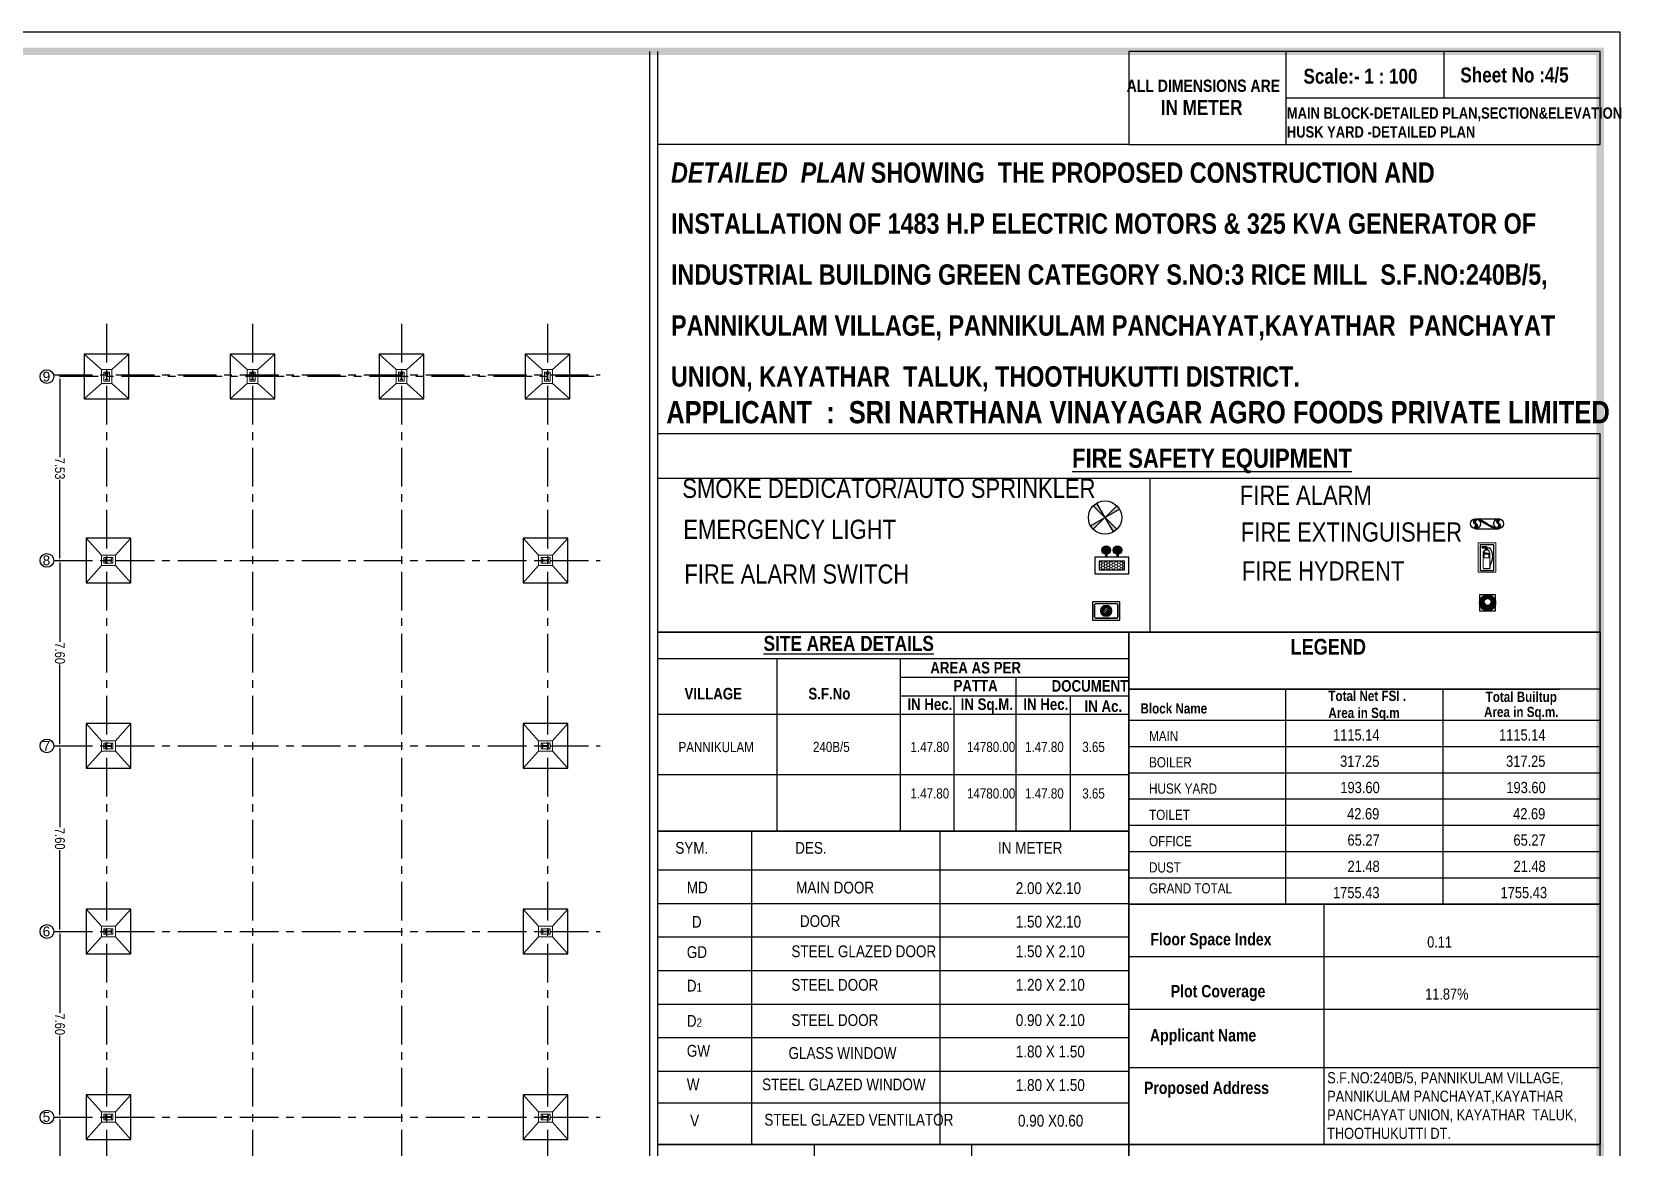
# Model space of a CAD drawing. Header units: metres. Extents: x -941 to 1333, y -28 to 1490.
# Drawn here: x 878.7 to 943.8, y 381.1 to 426.8 of the extents above; entities that cross this region are included whole.
import ezdxf

# ---------------------------------------------------------------- set-up
doc = ezdxf.new("R2010")
doc.units = ezdxf.units.M
doc.linetypes.add('CENTER', pattern=[50.8, 31.75, -6.35, 6.35, -6.35])
for name, color, linetype in [('0 @ 1', 7, 'Continuous'), ('00', 7, 'Continuous'), ('VPORTS', 6, 'Continuous'), ('window', 3, 'Continuous')]:
    doc.layers.add(name, color=color, linetype=linetype)
doc.styles.add('Annotative', font='arial.ttf')
doc.styles.add('DIM', font='swissc.ttf')
doc.styles.add('style1', font='arialbi.ttf')
doc.styles.add('style2', font='swisscb.ttf')
doc.styles.add('style2A', font='swissc.ttf')
doc.dimstyles.new('Din', dxfattribs={"dimscale": 0, "dimtxt": 0.9, "dimasz": 0.1, "dimexe": 0.15, "dimexo": 0.15, "dimgap": 0.03, "dimtad": 0, "dimzin": 0, "dimdsep": 46, "dimtxsty": 'DIM', "dimblk": 'ARCHTICK', "dimcen": 0.09, "dimdle": 0.15, "dimse1": 1, "dimse2": 1, "dimclrd": 256, "dimclre": 256, "dimclrt": 7, "dimadec": 0, "dimazin": 3, "dimtfac": 1, "dimtofl": 0, "dimtmove": 1, "dimatfit": 3, "dimfxl": 0, "dimtolj": 1, "dimtzin": 0, "dimarcsym": 0})

# ---------------------------------------------------------------- blocks, each defined once
blk = doc.blocks.new('auto-sprinkler')
at = {"layer": '00'}
h = blk.add_hatch(color=161, dxfattribs=at)
h.dxf.hatch_style = 1
h.paths.add_polyline_path([(0, 0), (-0.075, 0.13, 0.065543), (-0.106, 0.106)])
h.paths.add_polyline_path([(0, 0), (0.13, 0.075, 0.065543), (0.106, 0.106)])
h.paths.add_polyline_path([(0.075, -0.13, 0.065543), (0.106, -0.106), (0, 0)])
h.paths.add_polyline_path([(-0.13, -0.075, 0.065543), (-0.106, -0.106), (0, 0)])
at = {"layer": '00', "color": 170}
for points in [[(-0.13, -0.075), (0.13, 0.075)], [(-0.106, -0.106), (0.106, 0.106)], [(0.106, -0.106), (-0.106, 0.106)], [(0.075, -0.13), (-0.075, 0.13)]]:
    blk.add_lwpolyline(points, dxfattribs=at)
blk.add_circle((0, 0), 0.15, dxfattribs=at)
blk = doc.blocks.new('EmerLight')
h = blk.add_hatch(color=1)
edge = h.paths.add_edge_path()
edge.add_arc((0, 12.75), 2.25, 0, 360)
for points in [[(-0.38, 9), (0.38, 9), (0.38, 10.53, -0.08392), (-0.38, 10.53)], [(6.38, 10.53, -0.08392), (5.62, 10.53), (5.62, 9), (6.38, 9)]]:
    blk.add_hatch(color=171).paths.add_polyline_path(points)
h = blk.add_hatch(color=1)
edge = h.paths.add_edge_path()
edge.add_arc((6, 12.75), 2.25, 0, 360)
at = {"lineweight": 18}
h = blk.add_hatch(dxfattribs=at)
h.set_pattern_fill('HONEY', color=145, scale=7.5, style=0)
h.set_pattern_definition([(0, (-23575.4171, -1310.2154), (1.40625, 0.811898812), [0.9375, -1.875]), (120, (-23575.4171, -1310.2154), (-1.406249997, 0.811898818), [0.9375, -1.875]), (60, (-23575.4171, -1310.2154), (3e-09, 1.62379763), [-1.875, 0.9375])])
h.paths.add_polyline_path([(-3.75, 2.25), (9.75, 2.25), (9.75, 6.75), (-3.75, 6.75)])
at = {"color": 5}
for points in [[(-6, 0), (12, 0), (12, 9), (-6, 9)], [(-3.75, 2.25), (9.75, 2.25), (9.75, 6.75), (-3.75, 6.75)]]:
    blk.add_lwpolyline(points, close=True, dxfattribs=at)
at = {"color": 171}
for points in [[(-0.38, 10.53), (-0.38, 9)], [(0.38, 10.53), (0.38, 9)], [(5.62, 10.53), (5.62, 9)], [(6.38, 10.53), (6.38, 9)]]:
    blk.add_lwpolyline(points, dxfattribs=at)
at = {"color": 1}
for centre in [(0, 12.75), (6, 12.75)]:
    blk.add_circle(centre, 2.25, dxfattribs=at)
blk = doc.blocks.new('switch1')
for points in [[(7.3, 10.9), (7, 10.5), (-7, 10.5), (-7.3, 10.9)], [(-7.9, 10.3), (-7.5, 10), (-7.5, 2), (-7.9, 1.7)], [(-7.3, 1.1), (-7, 1.5), (7, 1.5), (7.3, 1.1)], [(7.9, 1.7), (7.5, 2), (7.5, 10), (7.9, 10.3)]]:
    blk.add_hatch(color=254).paths.add_polyline_path(points)
h = blk.add_hatch(color=20)
edge = h.paths.add_edge_path()
edge.add_arc((0, 6), 3.75, 0, 360)
edge = h.paths.add_edge_path(flags=17)
edge.add_arc((0, 6), 2.25, 0, 360)
h = blk.add_hatch()
h.set_pattern_fill('ANSI31', color=1, scale=0.3, style=0)
edge = h.paths.add_edge_path()
edge.add_arc((0, 6), 2.25, 0, 360)
at = {"color": 7, "lineweight": 25}
blk.add_lwpolyline([(-9, 0), (9, 0), (9, 12), (-9, 12)], close=True, dxfattribs=at)
at = {"color": 7, "lineweight": 20}
for points in [[(7.3, 10.9), (7, 10.5), (-7, 10.5), (-7.3, 10.9)], [(-7.9, 10.3), (-7.5, 10), (-7.5, 2), (-7.9, 1.7)], [(-7.3, 1.1), (-7, 1.5), (7, 1.5), (7.3, 1.1)], [(7.9, 1.7), (7.5, 2), (7.5, 10), (7.9, 10.3)]]:
    blk.add_lwpolyline(points, close=True, dxfattribs=at)
at = {"color": 20, "lineweight": 5}
for radius in [3.75, 2.25]:
    blk.add_circle((0, 6), radius, dxfattribs=at)
blk = doc.blocks.new('siern')
blk.add_hatch(color=5).paths.add_polyline_path([(-0.16, 4.06, -0.050919), (-2.08, 0.02, 0.092567), (-4.03, -4.07, -0.003207), (-4.03, -4.06, -0.048369), (-3.84, -3.7, -0.017888), (-1.74, -0.11, 0.117562)])
at = {"layer": 'VPORTS', "lineweight": 18}
h = blk.add_hatch(color=20, dxfattribs=at)
edge = h.paths.add_edge_path()
edge.add_arc((-3, 5.13), 1.16, 152.30557, 342.69443)
edge.add_arc((-1.07, 4.32), 0.948, -16.15981, 151.15981, ccw=False)
edge.add_arc((-1.18, 4.6), 1.16, 332.30557, 522.69443)
edge.add_arc((-3.12, 5.4), 0.948, 163.84019, 331.15981, ccw=False)
h = blk.add_hatch(color=20, dxfattribs=at)
edge = h.paths.add_edge_path()
edge.add_arc((-3, -4.6), 1.16, 152.30557, 342.69443)
edge.add_arc((-1.07, -5.4), 0.948, -16.15981, 151.15981, ccw=False)
edge.add_arc((-1.18, -5.13), 1.16, 332.30557, 522.69443)
edge.add_arc((-3.12, -4.32), 0.948, 163.84019, 331.15981, ccw=False)
at = {"color": 1}
for points in [[(-4.19, -4.86), (-4.19, 4.86)], [(0, -4.86), (0, 4.86)]]:
    blk.add_lwpolyline(points, dxfattribs=at)
at = {"color": 5}
blk.add_lwpolyline([(-0.16, 4.06, -0.050919), (-2.08, 0.02, 0.092567), (-4.03, -4.07, -0.019686), (-1.74, -0.11, 0.117562)], format="xyb", close=True, dxfattribs=at)
at = {"layer": 'VPORTS', "color": 251, "lineweight": 18}
for points in [[(-4.03, 5.66, 1.095033), (-1.9, 4.78, -0.895043), (-0.16, 4.06, 1.095033), (-2.29, 4.94, -0.895043)], [(-4.03, -4.06, 1.095033), (-1.9, -4.94, -0.895043), (-0.16, -5.66, 1.095033), (-2.29, -4.78, -0.895043)]]:
    blk.add_lwpolyline(points, format="xyb", close=True, dxfattribs=at)
at = {"layer": 'VPORTS'}
for centre in [(-2.09, 4.86), (-2.09, -4.86)]:
    blk.add_circle(centre, 2.09, dxfattribs=at)
at = {"layer": 'VPORTS', "lineweight": 18}
blk.add_circle((-2.09, -4.86), 2.09, dxfattribs=at)
blk = doc.blocks.new('cylinder1')
for color, points in [(250, [(-7.5, 38.5), (-7.5, 37), (-1.5, 37), (0, 37), (0, 38.5)]), (250, [(-1.5, 36.5), (-1.5, 37), (-7.5, 35.9), (-7.5, 35.6), (-6.2, 35.6)]), (7, [(-3.6, 28.5, 1), (-4.9, 28.5, 1)]), (250, [(-1.5, 37), (-1.5, 33), (0, 33), (0, 34), (-0.2, 34), (-0.2, 36), (0, 36), (0, 37)]), (253, [(0.2, 36), (-0.2, 36), (-0.2, 34), (0.2, 34)]), (250, [(1.5, 37), (0, 37), (0, 36), (0.2, 36), (0.2, 34), (0, 34), (0, 33), (1.5, 33)]), (250, [(1.5, 36), (1.5, 35.5), (6, 35.5, -0.31286), (6, 6.8), (6, 6.2, 0.331662), (6.1, 36)]), (254, [(6, 5.9), (6, 5.7), (6.5, 5.7), (6.5, 7.5), (6, 7.5), (6, 7.2), (6.2, 7.2), (6.2, 5.9)])]:
    blk.add_hatch(color=color).paths.add_polyline_path(points)
at = {"lineweight": 25}
for points in [[(-1.5, 36.5), (-6.2, 35.6), (-7.5, 35.6), (-7.5, 35.9), (-1.5, 37), (-7.5, 37), (-7.5, 38.5), (0, 38.5), (0, 37)], [(-1.5, 37), (1.5, 37), (1.5, 32.8)], [(-1.5, 32.8), (-1.5, 37)], [(-1.5, 33), (1.5, 33)], [(0, 36), (0, 37)], [(0, 33), (0, 34)]]:
    blk.add_lwpolyline(points, dxfattribs=at)
at = {"lineweight": 15}
blk.add_lwpolyline([(-6, 27), (6, 27, 1)], format="xyb", close=True, dxfattribs=at)
at = {"lineweight": 25}
blk.add_lwpolyline([(0.2, 34), (0.2, 36), (-0.2, 36), (-0.2, 34)], close=True, dxfattribs=at)
at = {"lineweight": 20}
blk.add_lwpolyline([(6, 6.8), (6, 6.2, 0.331662), (6.1, 36), (1.5, 36), (1.5, 35.5), (6, 35.5, -0.31286)], format="xyb", close=True, dxfattribs=at)
for points in [[(-6, 27), (6, 27)], [(-6, 0), (6, 0)], [(6, 13.5), (6, 0)], [(6, 6.8), (6, 0)]]:
    blk.add_lwpolyline(points)
at = {"lineweight": 15}
for points in [[(-6, 27), (6, 27), (6, 0), (-6, 0)], [(-4, 19), (-4, 25), (4, 25), (4, 19)]]:
    blk.add_lwpolyline(points, close=True, dxfattribs=at)
blk.add_lwpolyline([(6, 5.9), (6, 5.7), (6.5, 5.7), (6.5, 7.5), (6, 7.5), (6, 7.2), (6.2, 7.2), (6.2, 5.9)], close=True)
at = {"lineweight": 25}
blk.add_circle((-4.2, 28.5), 0.75, dxfattribs=at)
blk.add_circle((-4.2, 28.5), 0.65)
blk = doc.blocks.new('cylinderfinal')
at = {"lineweight": 20}
for points in [[(-13.5, -45), (13.5, -45), (13.5, 0), (-13.5, 0)], [(-10.5, -42), (10.5, -42), (10.5, -3), (-10.5, -3)]]:
    blk.add_lwpolyline(points, close=True, dxfattribs=at)
blk.add_lwpolyline([(-10.5, -42), (10.5, -42), (10.5, -3), (-10.5, -3)], close=True)
at = {"lineweight": 15, "xscale": 0.8699999999998906, "yscale": 0.8699999999998906, "zscale": 1.5}
blk.add_blockref('cylinder1', (-0.9, -39.3), dxfattribs=at)
blk = doc.blocks.new('firehose')
for color, points in [(1, [(17.9, -33.8, -0.116019), (19.9, -42.8, 8.409187), (14.6, -51.1), (14.8, -50.8, 0.130477), (16.9, -42.3, -8.334124)]), (1, [(14.8, -50.8), (17, -53, 1.016121), (-17.7, -32.7, 0.119989), (-17.2, -41.2, -1.237161)]), (46, [(11.7, -56.2), (11.2, -55.4), (13.3, -53.5), (14.8, -50.8), (17, -53), (14.6, -54)])]:
    blk.add_hatch(color=color).paths.add_polyline_path(points)
at = {"color": 240}
blk.add_lwpolyline([(-36, -72), (36, -72), (36, 0), (-36, 0)], close=True, dxfattribs=at)
at = {"color": 46}
blk.add_lwpolyline([(11.7, -56.2), (11.2, -55.4), (13.3, -53.5), (14.8, -50.8), (17, -53), (14.6, -54)], close=True, dxfattribs=at)
at = {"color": 240}
for radius in [36, 33, 30, 27, 24]:
    blk.add_circle((0, -36), radius, dxfattribs=at)
for centre, radius, start, end in [((0, -36), 21, 341.16754, 315), ((0, -36), 18, 6.99795, 339.62943), ((-0.2, -42.6), 20.1, 328.78736, 150.61991), ((-0.2, -42.6), 17.1, 331.27108, 175.47632)]:
    blk.add_arc(centre, radius, start, end, dxfattribs=at)
blk = doc.blocks.new('*D717')
at = {"lineweight": -2, "ltscale": 0.05}
for p, q in [((879.879, 382.202), (879.879, 378.971)), ((879.879, 374.8), (879.879, 378.032))]:
    blk.add_line(p, q, dxfattribs=at)
at = {"ltscale": 0.05}
for points in [[(879.862, 382.202), (879.896, 382.202), (879.879, 382.302)], [(879.862, 374.8), (879.896, 374.8), (879.879, 374.7)]]:
    blk.add_solid(points, dxfattribs=at)
at = {"layer": 'Defpoints', "color": 0, "ltscale": 0.05}
for p in [(879.879, 382.302), (880.879, 382.302), (880.879, 374.7)]:
    blk.add_point(p, dxfattribs=at)
at = {"color": 7, "ltscale": 0.05, "insert": (879.879, 378.501), "char_height": 0.4, "attachment_point": 5, "rotation": 270, "style": 'DIM'}
blk.add_mtext('\\A1;7.60', dxfattribs=at)
blk = doc.blocks.new('*D718')
at = {"lineweight": -2, "ltscale": 0.05}
for p, q in [((879.879, 389.805), (879.879, 386.573)), ((879.879, 382.402), (879.879, 385.634))]:
    blk.add_line(p, q, dxfattribs=at)
at = {"ltscale": 0.05}
for points in [[(879.862, 389.805), (879.896, 389.805), (879.879, 389.905)], [(879.862, 382.402), (879.896, 382.402), (879.879, 382.302)]]:
    blk.add_solid(points, dxfattribs=at)
at = {"layer": 'Defpoints', "color": 0, "ltscale": 0.05}
for p in [(879.879, 389.905), (880.879, 389.905), (880.879, 382.302)]:
    blk.add_point(p, dxfattribs=at)
at = {"color": 7, "ltscale": 0.05, "insert": (879.879, 386.104), "char_height": 0.4, "attachment_point": 5, "rotation": 270, "style": 'DIM'}
blk.add_mtext('\\A1;7.60', dxfattribs=at)
blk = doc.blocks.new('*D719')
at = {"lineweight": -2, "ltscale": 0.05}
for p, q in [((879.879, 397.407), (879.879, 394.176)), ((879.879, 390.005), (879.879, 393.236))]:
    blk.add_line(p, q, dxfattribs=at)
at = {"ltscale": 0.05}
for points in [[(879.862, 397.407), (879.896, 397.407), (879.879, 397.507)], [(879.862, 390.005), (879.896, 390.005), (879.879, 389.905)]]:
    blk.add_solid(points, dxfattribs=at)
at = {"layer": 'Defpoints', "color": 0, "ltscale": 0.05}
for p in [(879.879, 397.507), (880.879, 397.507), (880.879, 389.905)]:
    blk.add_point(p, dxfattribs=at)
at = {"color": 7, "ltscale": 0.05, "insert": (879.879, 393.706), "char_height": 0.4, "attachment_point": 5, "rotation": 270, "style": 'DIM'}
blk.add_mtext('\\A1;7.60', dxfattribs=at)
blk = doc.blocks.new('*D720')
at = {"lineweight": -2, "ltscale": 0.05}
for p, q in [((879.879, 405.008), (879.879, 401.777)), ((879.879, 397.607), (879.879, 400.838))]:
    blk.add_line(p, q, dxfattribs=at)
at = {"ltscale": 0.05}
for points in [[(879.862, 405.008), (879.896, 405.008), (879.879, 405.108)], [(879.862, 397.607), (879.896, 397.607), (879.879, 397.507)]]:
    blk.add_solid(points, dxfattribs=at)
at = {"layer": 'Defpoints', "color": 0, "ltscale": 0.05}
for p in [(879.879, 405.108), (880.879, 405.108), (880.879, 397.507)]:
    blk.add_point(p, dxfattribs=at)
at = {"color": 7, "ltscale": 0.05, "insert": (879.879, 401.308), "char_height": 0.4, "attachment_point": 5, "rotation": 270, "style": 'DIM'}
blk.add_mtext('\\A1;7.60', dxfattribs=at)
blk = doc.blocks.new('*D721')
at = {"lineweight": -2, "ltscale": 0.05}
for p, q in [((879.879, 412.54), (879.879, 409.343)), ((879.879, 405.208), (879.879, 408.405))]:
    blk.add_line(p, q, dxfattribs=at)
at = {"ltscale": 0.05}
for points in [[(879.862, 412.54), (879.896, 412.54), (879.879, 412.64)], [(879.862, 405.208), (879.896, 405.208), (879.879, 405.108)]]:
    blk.add_solid(points, dxfattribs=at)
at = {"layer": 'Defpoints', "color": 0, "ltscale": 0.05}
for p in [(879.879, 412.64), (880.879, 412.64), (880.879, 405.108)]:
    blk.add_point(p, dxfattribs=at)
at = {"color": 7, "ltscale": 0.05, "insert": (879.879, 408.874), "char_height": 0.4, "attachment_point": 5, "rotation": 270, "style": 'DIM'}
blk.add_mtext('\\A1;7.53', dxfattribs=at)

msp = doc.modelspace()

# ---------------------------------------------------------------- linework, layer by layer
at = {"linetype": 'Continuous', "ltscale": 0.01}
for p, q in [((881.5793, 412.9273), (880.87886, 413.55484)), ((882.00842, 412.9273), (882.70886, 413.55484)), ((887.55705, 412.9273), (886.85661, 413.55484)), ((887.98617, 412.9273), (888.68661, 413.55484)), ((893.65978, 412.9273), (892.95933, 413.55484)), ((894.08889, 412.9273), (894.78933, 413.55484)), ((899.63753, 412.9273), (898.93708, 413.55484)), ((900.06664, 412.9273), (900.76708, 413.55484)), ((881.5793, 412.35239), (880.87886, 411.72484)), ((882.00842, 412.35239), (882.70886, 411.72484)), ((887.55705, 412.35239), (886.85661, 411.72484)), ((887.98617, 412.35239), (888.68661, 411.72484)), ((893.65978, 412.35239), (892.95933, 411.72484)), ((894.08889, 412.35239), (894.78933, 411.72484)), ((899.63753, 412.35239), (898.93708, 411.72484)), ((900.06664, 412.35239), (900.76708, 411.72484)), ((881.5793, 405.32286), (880.95176, 406.02331)), ((882.15422, 405.32286), (882.78176, 406.02331)), ((899.49173, 405.32286), (898.86418, 406.02331)), ((900.06664, 405.32286), (900.69418, 406.02331)), ((881.5793, 404.89375), (880.95176, 404.19331)), ((882.15422, 404.89375), (882.78176, 404.19331)), ((899.49173, 404.89375), (898.86418, 404.19331)), ((900.06664, 404.89375), (900.69418, 404.19331)), ((881.5793, 397.72174), (880.95176, 398.42218)), ((882.15422, 397.72174), (882.78176, 398.42218)), ((899.49173, 397.72174), (898.86418, 398.42218)), ((900.06664, 397.72174), (900.69418, 398.42218)), ((881.5793, 397.29263), (880.95176, 396.59218)), ((882.15422, 397.29263), (882.78176, 396.59218)), ((899.49173, 397.29263), (898.86418, 396.59218)), ((900.06664, 397.29263), (900.69418, 396.59218)), ((881.5793, 390.11937), (880.95176, 390.81982)), ((882.15422, 390.11937), (882.78176, 390.81982)), ((899.49173, 390.11937), (898.86418, 390.81982)), ((900.06664, 390.11937), (900.69418, 390.81982)), ((881.5793, 389.69026), (880.95176, 388.98982)), ((882.15422, 389.69026), (882.78176, 388.98982)), ((899.49173, 389.69026), (898.86418, 388.98982)), ((900.06664, 389.69026), (900.69418, 388.98982)), ((881.5793, 382.51701), (880.95176, 383.21745)), ((882.15422, 382.51701), (882.78176, 383.21745)), ((899.49173, 382.51701), (898.86418, 383.21745)), ((900.06664, 382.51701), (900.69418, 383.21745)), ((881.5793, 382.08789), (880.95176, 381.38745)), ((882.15422, 382.08789), (882.78176, 381.38745)), ((899.49173, 382.08789), (898.86418, 381.38745)), ((900.06664, 382.08789), (900.69418, 381.38745))]:
    msp.add_line(p, q, dxfattribs=at)
for p, q in [((924.54152, 402.17538), (924.54152, 408.46503)), ((908.22613, 381.17808), (908.22613, 394.00995)), ((915.95011, 381.17808), (915.95011, 394.00995)), ((910.80107, 371.51927), (910.80107, 381.17808)), ((917.23772, 371.51927), (917.23772, 381.17808)), ((930.28041, 381.17808), (942.98433, 381.17808))]:
    msp.add_line(p, q)
at = {"ltscale": 0.05}
for p, q in [((923.67437, 392.10406), (923.67437, 399.83177)), ((930.11188, 391.02831), (930.11188, 399.83175)), ((936.54811, 391.02831), (936.54811, 399.83175)), ((942.98433, 392.10404), (942.98433, 399.83175)), ((923.67437, 391.02831), (923.67437, 399.45065)), ((932.56277, 399.45065), (932.56277, 399.48179)), ((942.98405, 399.45065), (942.98405, 391.02831)), ((942.98405, 391.02831), (923.67437, 391.02831)), ((931.67829, 381.17808), (931.67829, 391.02831))]:
    msp.add_line(p, q, dxfattribs=at)
for points in [[(825.18616, 426.76802), (943.78891, 426.76789), (943.78891, 342.87839), (825.18616, 342.87851)], [(923.67547, 422.15489), (942.98433, 422.15489), (942.98433, 425.96331), (923.67547, 425.96331)], [(904.36442, 402.17538), (942.98433, 402.17538), (942.98433, 410.29043), (904.36442, 410.29043)], [(923.67409, 402.17538), (904.36413, 402.17538), (904.36413, 394.00995), (923.67409, 394.00995)], [(942.98433, 402.17538), (923.67437, 402.17538), (923.67437, 381.17808), (942.98433, 381.17808)], [(942.98433, 402.17538), (923.67437, 402.17538), (923.67437, 381.17808), (942.98433, 381.17808)], [(923.67437, 391.02831), (942.98433, 391.02831), (942.98433, 399.83245), (923.67437, 399.83245)], [(923.67437, 394.00995), (904.36442, 394.00995), (904.36442, 381.17808), (923.67437, 381.17808)], [(923.67437, 381.17808), (904.36442, 381.17808), (904.36442, 371.51927), (923.67437, 371.51927)], [(923.67437, 381.17808), (904.36442, 381.17808), (904.36442, 361.86045), (923.67437, 361.86045)], [(942.98433, 381.17808), (923.67437, 381.17808), (923.67437, 361.86045), (942.98433, 361.86045)]]:
    msp.add_lwpolyline(points, close=True)
at = {"const_width": 0.3036}
msp.add_lwpolyline([(825.99074, 343.6831), (942.98433, 343.68297), (942.98433, 425.96331), (825.99074, 425.96343)], close=True, dxfattribs=at)
for points in [[(904.04258, 425.96331), (904.04258, 343.68297)], [(904.36442, 425.96331), (904.36442, 343.68297)], [(923.67547, 425.96331), (923.67547, 422.15489)], [(930.11213, 425.96331), (930.11213, 422.15489)], [(936.58418, 425.96331), (936.58418, 424.0591)], [(930.11213, 424.0591), (942.98433, 424.0591)], [(923.67547, 422.15489), (904.36442, 422.15489)], [(942.98433, 408.46503), (904.36442, 408.46503)], [(904.36442, 402.17538), (942.98433, 402.17538)], [(904.36442, 402.17538), (942.98433, 402.17538)], [(923.67437, 402.17538), (942.98433, 402.17538), (942.98433, 381.17808), (923.67437, 381.17808)], [(930.39644, 402.17538), (942.98433, 402.17538)], [(904.36413, 401.08411), (923.67383, 401.08411)], [(909.24744, 401.08411), (909.24744, 394.00995)], [(914.30294, 401.08411), (914.30294, 394.00995)], [(914.30294, 400.32499), (923.67381, 400.32499)], [(919.04041, 400.32499), (919.04041, 394.00995)], [(923.67491, 399.83245), (941.33731, 399.83245)], [(923.67491, 399.83245), (941.33731, 399.83245)], [(914.30294, 399.5662), (923.67381, 399.5662)], [(916.5089, 399.5662), (916.5089, 394.00995)], [(921.26711, 399.5662), (921.26711, 394.00995)], [(923.67437, 399.45065), (923.67437, 381.17808)], [(904.36413, 398.80741), (923.67381, 398.80741)], [(923.67491, 398.56349), (942.98405, 398.56349)], [(923.67491, 397.48704), (942.98405, 397.48704)], [(904.36413, 396.34362), (923.67381, 396.34362)], [(923.67491, 396.41058), (942.98405, 396.41058)], [(923.67491, 395.33412), (942.98405, 395.33412)], [(904.36413, 394.00995), (923.67381, 394.00995)], [(904.36442, 394.00995), (923.67437, 394.00995)], [(923.67491, 394.25766), (942.98405, 394.25766)], [(923.67491, 393.18121), (942.98405, 393.18121)], [(904.36442, 392.42897), (923.67437, 392.42897)], [(923.67491, 392.10475), (942.98405, 392.10475)], [(904.36442, 391.05462), (923.67437, 391.05462)], [(923.67437, 391.02831), (942.98405, 391.02831)], [(923.67437, 391.02831), (942.98405, 391.02831)], [(904.36442, 389.68027), (923.67437, 389.68027)], [(923.67437, 388.88505), (942.98433, 388.88505)], [(904.36442, 388.30592), (923.67437, 388.30592)], [(904.36442, 386.93157), (923.67437, 386.93157)], [(923.67437, 386.72161), (942.98433, 386.72161)], [(904.36442, 385.55722), (923.67437, 385.55722)], [(923.67437, 384.33113), (942.98433, 384.33113)], [(904.36442, 384.18287), (923.67437, 384.18287)], [(904.36442, 382.87948), (923.67437, 382.87948)], [(904.36442, 381.17808), (923.67437, 381.17808)], [(923.67437, 381.17808), (923.67437, 361.86045)]]:
    msp.add_lwpolyline(points)
at = {"linetype": 'CENTER', "ltscale": 0.05}
for points in [[(881.79386, 414.80484), (881.79386, 349.89544)], [(887.77161, 414.80484), (887.77161, 349.89544)], [(893.87433, 414.80484), (893.87433, 349.89544)], [(899.85208, 414.80484), (899.85208, 349.89544)], [(879.62886, 412.7123), (902.01708, 412.7123)], [(901.76708, 412.63984), (879.62886, 412.63984)], [(879.62886, 405.10831), (902.01208, 405.10831)], [(879.62886, 397.50718), (902.01208, 397.50718)], [(879.62886, 389.90482), (902.01208, 389.90482)], [(879.62886, 382.30245), (902.01208, 382.30245)]]:
    msp.add_lwpolyline(points, dxfattribs=at)
at = {"ltscale": 0.05}
for points in [[(882.70886, 413.55484), (880.87886, 413.55484), (880.87886, 411.72484), (882.70886, 411.72484)], [(888.68661, 413.55484), (886.85661, 413.55484), (886.85661, 411.72484), (888.68661, 411.72484)], [(894.78933, 413.55484), (892.95933, 413.55484), (892.95933, 411.72484), (894.78933, 411.72484)], [(900.76708, 413.55484), (898.93708, 413.55484), (898.93708, 411.72484), (900.76708, 411.72484)], [(880.95176, 406.02331), (880.95176, 404.19331), (882.78176, 404.19331), (882.78176, 406.02331)], [(898.86418, 406.02331), (898.86418, 404.19331), (900.69418, 404.19331), (900.69418, 406.02331)], [(923.67437, 391.02831), (942.98433, 391.02831), (942.98433, 399.83244), (923.67437, 399.83244)], [(880.95176, 398.42218), (880.95176, 396.59218), (882.78176, 396.59218), (882.78176, 398.42218)], [(898.86418, 398.42218), (898.86418, 396.59218), (900.69418, 396.59218), (900.69418, 398.42218)], [(880.95176, 390.81982), (880.95176, 388.98982), (882.78176, 388.98982), (882.78176, 390.81982)], [(898.86418, 390.81982), (898.86418, 388.98982), (900.69418, 388.98982), (900.69418, 390.81982)], [(880.95176, 383.21745), (880.95176, 381.38745), (882.78176, 381.38745), (882.78176, 383.21745)], [(898.86418, 383.21745), (898.86418, 381.38745), (900.69418, 381.38745), (900.69418, 383.21745)]]:
    msp.add_lwpolyline(points, close=True, dxfattribs=at)
at = {"lineweight": 18}
for points in [[(881.5793, 412.9273), (881.5793, 412.35239), (882.00842, 412.35239), (882.00842, 412.9273)], [(887.55705, 412.9273), (887.55705, 412.35239), (887.98617, 412.35239), (887.98617, 412.9273)], [(893.65978, 412.9273), (893.65978, 412.35239), (894.08889, 412.35239), (894.08889, 412.9273)], [(899.63753, 412.9273), (899.63753, 412.35239), (900.06664, 412.35239), (900.06664, 412.9273)], [(881.90842, 412.45239), (881.90842, 412.8273), (881.6793, 412.8273), (881.6793, 412.45239)], [(887.88617, 412.45239), (887.88617, 412.8273), (887.65705, 412.8273), (887.65705, 412.45239)], [(893.98889, 412.45239), (893.98889, 412.8273), (893.75978, 412.8273), (893.75978, 412.45239)], [(899.96664, 412.45239), (899.96664, 412.8273), (899.73753, 412.8273), (899.73753, 412.45239)], [(881.5793, 404.89375), (882.15422, 404.89375), (882.15422, 405.32286), (881.5793, 405.32286)], [(881.6793, 404.99375), (882.05422, 404.99375), (882.05422, 405.22286), (881.6793, 405.22286)], [(899.49173, 404.89375), (900.06664, 404.89375), (900.06664, 405.32286), (899.49173, 405.32286)], [(899.59173, 404.99375), (899.96664, 404.99375), (899.96664, 405.22286), (899.59173, 405.22286)], [(881.5793, 397.29263), (882.15422, 397.29263), (882.15422, 397.72174), (881.5793, 397.72174)], [(881.6793, 397.39263), (882.05422, 397.39263), (882.05422, 397.62174), (881.6793, 397.62174)], [(899.49173, 397.29263), (900.06664, 397.29263), (900.06664, 397.72174), (899.49173, 397.72174)], [(899.59173, 397.39263), (899.96664, 397.39263), (899.96664, 397.62174), (899.59173, 397.62174)], [(881.5793, 389.69026), (882.15422, 389.69026), (882.15422, 390.11937), (881.5793, 390.11937)], [(899.49173, 389.69026), (900.06664, 389.69026), (900.06664, 390.11937), (899.49173, 390.11937)], [(881.6793, 389.79026), (882.05422, 389.79026), (882.05422, 390.01937), (881.6793, 390.01937)], [(899.59173, 389.79026), (899.96664, 389.79026), (899.96664, 390.01937), (899.59173, 390.01937)], [(881.5793, 382.08789), (882.15422, 382.08789), (882.15422, 382.51701), (881.5793, 382.51701)], [(881.6793, 382.18789), (882.05422, 382.18789), (882.05422, 382.41701), (881.6793, 382.41701)], [(899.49173, 382.08789), (900.06664, 382.08789), (900.06664, 382.51701), (899.49173, 382.51701)], [(899.59173, 382.18789), (899.96664, 382.18789), (899.96664, 382.41701), (899.59173, 382.41701)]]:
    msp.add_lwpolyline(points, close=True, dxfattribs=at)
for points in [[(881.73136, 412.51484), (881.85636, 412.51484), (881.85636, 412.51761, 0.41421356), (881.84986, 412.52411), (881.81031, 412.52967, -0.41421356), (881.79731, 412.54267), (881.79731, 412.73702, -0.41421356), (881.81031, 412.75002), (881.84986, 412.75558, 0.41421356), (881.85636, 412.76208), (881.85636, 412.76484), (881.73136, 412.76484), (881.73136, 412.76208, 0.41421356), (881.73786, 412.75558), (881.77741, 412.75002, -0.41421356), (881.79041, 412.73702), (881.79041, 412.54267, -0.41421356), (881.77741, 412.52967), (881.73786, 412.52411, 0.41421356), (881.73136, 412.51761)], [(887.70911, 412.51484), (887.83411, 412.51484), (887.83411, 412.51761, 0.41421356), (887.82761, 412.52411), (887.78806, 412.52967, -0.41421356), (887.77506, 412.54267), (887.77506, 412.73702, -0.41421356), (887.78806, 412.75002), (887.82761, 412.75558, 0.41421356), (887.83411, 412.76208), (887.83411, 412.76484), (887.70911, 412.76484), (887.70911, 412.76208, 0.41421356), (887.71561, 412.75558), (887.75516, 412.75002, -0.41421356), (887.76816, 412.73702), (887.76816, 412.54267, -0.41421356), (887.75516, 412.52967), (887.71561, 412.52411, 0.41421356), (887.70911, 412.51761)], [(893.81183, 412.51484), (893.93683, 412.51484), (893.93683, 412.51761, 0.41421356), (893.93033, 412.52411), (893.89078, 412.52967, -0.41421356), (893.87778, 412.54267), (893.87778, 412.73702, -0.41421356), (893.89078, 412.75002), (893.93033, 412.75558, 0.41421356), (893.93683, 412.76208), (893.93683, 412.76484), (893.81183, 412.76484), (893.81183, 412.76208, 0.41421356), (893.81833, 412.75558), (893.85788, 412.75002, -0.41421356), (893.87088, 412.73702), (893.87088, 412.54267, -0.41421356), (893.85788, 412.52967), (893.81833, 412.52411, 0.41421356), (893.81183, 412.51761)], [(899.78958, 412.51484), (899.91458, 412.51484), (899.91458, 412.51761, 0.41421356), (899.90808, 412.52411), (899.86853, 412.52967, -0.41421356), (899.85553, 412.54267), (899.85553, 412.73702, -0.41421356), (899.86853, 412.75002), (899.90808, 412.75558, 0.41421356), (899.91458, 412.76208), (899.91458, 412.76484), (899.78958, 412.76484), (899.78958, 412.76208, 0.41421356), (899.79608, 412.75558), (899.83563, 412.75002, -0.41421356), (899.84863, 412.73702), (899.84863, 412.54267, -0.41421356), (899.83563, 412.52967), (899.79608, 412.52411, 0.41421356), (899.78958, 412.51761)], [(881.74176, 405.17081), (881.74176, 405.04581), (881.74452, 405.04581, 0.41421356), (881.75102, 405.05231), (881.75658, 405.09186, -0.41421356), (881.76958, 405.10486), (881.96394, 405.10486, -0.41421356), (881.97694, 405.09186), (881.9825, 405.05231, 0.41421356), (881.989, 405.04581), (881.99176, 405.04581), (881.99176, 405.17081), (881.989, 405.17081, 0.41421356), (881.9825, 405.16431), (881.97694, 405.12476, -0.41421356), (881.96394, 405.11176), (881.76958, 405.11176, -0.41421356), (881.75658, 405.12476), (881.75102, 405.16431, 0.41421356), (881.74452, 405.17081)], [(899.65418, 405.17081), (899.65418, 405.04581), (899.65695, 405.04581, 0.41421356), (899.66345, 405.05231), (899.66901, 405.09186, -0.41421356), (899.68201, 405.10486), (899.87636, 405.10486, -0.41421356), (899.88936, 405.09186), (899.89492, 405.05231, 0.41421356), (899.90142, 405.04581), (899.90418, 405.04581), (899.90418, 405.17081), (899.90142, 405.17081, 0.41421356), (899.89492, 405.16431), (899.88936, 405.12476, -0.41421356), (899.87636, 405.11176), (899.68201, 405.11176, -0.41421356), (899.66901, 405.12476), (899.66345, 405.16431, 0.41421356), (899.65695, 405.17081)], [(881.74176, 397.56968), (881.74176, 397.44468), (881.74452, 397.44468, 0.41421356), (881.75102, 397.45118), (881.75658, 397.49073, -0.41421356), (881.76958, 397.50373), (881.96394, 397.50373, -0.41421356), (881.97694, 397.49073), (881.9825, 397.45118, 0.41421356), (881.989, 397.44468), (881.99176, 397.44468), (881.99176, 397.56968), (881.989, 397.56968, 0.41421356), (881.9825, 397.56318), (881.97694, 397.52363, -0.41421356), (881.96394, 397.51063), (881.76958, 397.51063, -0.41421356), (881.75658, 397.52363), (881.75102, 397.56318, 0.41421356), (881.74452, 397.56968)], [(899.65418, 397.56968), (899.65418, 397.44468), (899.65695, 397.44468, 0.41421356), (899.66345, 397.45118), (899.66901, 397.49073, -0.41421356), (899.68201, 397.50373), (899.87636, 397.50373, -0.41421356), (899.88936, 397.49073), (899.89492, 397.45118, 0.41421356), (899.90142, 397.44468), (899.90418, 397.44468), (899.90418, 397.56968), (899.90142, 397.56968, 0.41421356), (899.89492, 397.56318), (899.88936, 397.52363, -0.41421356), (899.87636, 397.51063), (899.68201, 397.51063, -0.41421356), (899.66901, 397.52363), (899.66345, 397.56318, 0.41421356), (899.65695, 397.56968)], [(881.74176, 389.96732), (881.74176, 389.84232), (881.74452, 389.84232, 0.41421356), (881.75102, 389.84882), (881.75658, 389.88837, -0.41421356), (881.76958, 389.90137), (881.96394, 389.90137, -0.41421356), (881.97694, 389.88837), (881.9825, 389.84882, 0.41421356), (881.989, 389.84232), (881.99176, 389.84232), (881.99176, 389.96732), (881.989, 389.96732, 0.41421356), (881.9825, 389.96082), (881.97694, 389.92127, -0.41421356), (881.96394, 389.90827), (881.76958, 389.90827, -0.41421356), (881.75658, 389.92127), (881.75102, 389.96082, 0.41421356), (881.74452, 389.96732)], [(899.65418, 389.96732), (899.65418, 389.84232), (899.65695, 389.84232, 0.41421356), (899.66345, 389.84882), (899.66901, 389.88837, -0.41421356), (899.68201, 389.90137), (899.87636, 389.90137, -0.41421356), (899.88936, 389.88837), (899.89492, 389.84882, 0.41421356), (899.90142, 389.84232), (899.90418, 389.84232), (899.90418, 389.96732), (899.90142, 389.96732, 0.41421356), (899.89492, 389.96082), (899.88936, 389.92127, -0.41421356), (899.87636, 389.90827), (899.68201, 389.90827, -0.41421356), (899.66901, 389.92127), (899.66345, 389.96082, 0.41421356), (899.65695, 389.96732)], [(881.74176, 382.36495), (881.74176, 382.23995), (881.74452, 382.23995, 0.41421356), (881.75102, 382.24645), (881.75658, 382.286, -0.41421356), (881.76958, 382.299), (881.96394, 382.299, -0.41421356), (881.97694, 382.286), (881.9825, 382.24645, 0.41421356), (881.989, 382.23995), (881.99176, 382.23995), (881.99176, 382.36495), (881.989, 382.36495, 0.41421356), (881.9825, 382.35845), (881.97694, 382.3189, -0.41421356), (881.96394, 382.3059), (881.76958, 382.3059, -0.41421356), (881.75658, 382.3189), (881.75102, 382.35845, 0.41421356), (881.74452, 382.36495)], [(899.65418, 382.36495), (899.65418, 382.23995), (899.65695, 382.23995, 0.41421356), (899.66345, 382.24645), (899.66901, 382.286, -0.41421356), (899.68201, 382.299), (899.87636, 382.299, -0.41421356), (899.88936, 382.286), (899.89492, 382.24645, 0.41421356), (899.90142, 382.23995), (899.90418, 382.23995), (899.90418, 382.36495), (899.90142, 382.36495, 0.41421356), (899.89492, 382.35845), (899.88936, 382.3189, -0.41421356), (899.87636, 382.3059), (899.68201, 382.3059, -0.41421356), (899.66901, 382.3189), (899.66345, 382.35845, 0.41421356), (899.65695, 382.36495)]]:
    msp.add_lwpolyline(points, format="xyb", close=True)
at = {"ltscale": 0.05}
for centre in [(879.34775, 412.63984), (879.34775, 405.10831), (879.34775, 397.50718), (879.34775, 389.90482), (879.34775, 382.30245)]:
    msp.add_circle(centre, 0.28111, dxfattribs=at)
at = {"layer": 'window'}
msp.add_lwpolyline([(825.18616, 342.87839), (825.18616, 426.76814), (943.78891, 426.76814), (943.78891, 342.87839)], close=True, dxfattribs=at)

# ---------------------------------------------------------------- block references
for name, p, xscale, yscale, zscale in [('auto-sprinkler', (922.69769, 406.86627), 4.55393161182709, 4.55393161182709, 4.55393161182709), ('EmerLight', (922.74661, 404.55468), 0.0768102385652278, 0.0768102385652278, 0.0768102385652278), ('cylinderfinal', (938.34974, 405.83322), 0.0269392430909228, 0.0269392430909228, 0.0269392430909228), ('switch1', (922.74661, 402.66566), 0.0626170423084965, 0.0626170423084965, 0.0626170423084965)]:
    msp.add_blockref(name, p, dxfattribs=dict(xscale=xscale, yscale=yscale, zscale=zscale))
for name, p, xscale, yscale, zscale, rotation in [('siern', (938.34974, 406.40875), 0.0974042880353961, 0.0974042880353961, 0.0974042880353961, 270), ('firehose', (938.37308, 403.04484), 0.0091294943988104, 0.0091294943988104, 0.0091294943988104, 180)]:
    msp.add_blockref(name, p, dxfattribs=dict(xscale=xscale, yscale=yscale, zscale=zscale, rotation=rotation))

# ---------------------------------------------------------------- texts
at = {"ltscale": 2, "style": 'style2'}
for s, p in [('Scale:- 1 : 100', (930.82906, 424.64284)), ('Sheet No :4/5 ', (937.25576, 424.69382))]:
    msp.add_text(s, height=0.611482, dxfattribs=at).set_placement(p)
at = {"ltscale": 2, "insert": (915.59092, 424.80838), "char_height": 0.611482, "width": 22.5840025, "attachment_point": 1, "style": 'style2'}
msp.add_mtext('{\\H0.81967x;\\W8.34608;      \\W1;ALL DIMENSIONS ARE\\P\\H1.22x;\\W9.44437;     } IN METER ', dxfattribs=at)
at = {"attachment_point": 1}
for s, insert, char_height, width, style in [('MAIN BLOCK-DETAILED PLAN,SECTION&ELEVATION\\PHUSK YARD -DETAILED PLAN', (930.14858, 423.67), 0.4631884, 16.8509284, 'style2'), ('SMOKE DEDICATOR/AUTO SPRINKLER', (905.38078, 408.45628), 0.7869194, 21.923114, 'style2A'), ('FIRE ALARM', (928.22141, 408.17223), 0.786919, 21.923114, 'style2A'), ('EMERGENCY LIGHT', (905.42234, 406.7765), 0.7869194, 21.923114, 'style2A'), ('FIRE EXTINGUISHER', (928.26297, 406.66598), 0.7869194, 14.8102673, 'style2A'), ('FIRE HYDRENT', (928.30452, 405.07004), 0.7869194, 21.923114, 'style2A'), ('FIRE ALARM SWITCH', (905.46389, 404.94519), 0.7869194, 21.923114, 'style2A'), ('LEGEND ', (930.30207, 401.89532), 0.646745, 17.5863086, 'style2'), ('Total Net FSI .  Area in Sq.m', (931.84825, 399.76682), 0.4166626, 4.0202249, 'style2'), ('MAIN ', (924.50395, 398.12158), 0.416663, 6.4170334, 'style2A'), ('BOILER ', (924.50395, 397.04513), 0.416663, 3.5252327, 'style2A'), ('HUSK YARD', (924.50395, 395.96867), 0.416663, 3.7554896, 'style2A'), ('TOILET', (924.50395, 394.89221), 0.416663, 1.5380531, 'style2A'), ('OFFICE', (924.50395, 393.81576), 0.416663, 1.5380531, 'style2A'), ('DUST', (924.50395, 392.7393), 0.416663, 1.5380531, 'style2A'), ('GRAND TOTAL', (924.50395, 391.88272), 0.4166626, 3.8735728, 'style2A'), ('{\\fSwis721 Cn BT|b0|i0|c0|p34;S.F.NO:240B/5, PANNIKULAM VILLAGE, PANNIKULAM PANCHAYAT,KAYATHAR  PANCHAYAT UNION, KAYATHAR  TALUK, THOOTHUKUTTI DT.}', (931.79988, 384.14087), 0.45539316, 11.1844484, 'style1')]:
    msp.add_mtext(s, dxfattribs=dict(at, insert=insert, char_height=char_height, width=width, style=style))
for s, insert, char_height, width, attachment_point, line_spacing_factor, style in [('{\\fSwis721 Cn BT|b1|i1|c0|p34;DETAILED  PLAN \\fSwis721 Cn BT|b1|i0|c0|p34;SHOWING  THE PROPOSED CONSTRUCTION AND INSTALLATION OF 1483 H.P ELECTRIC MOTORS & 325 KVA GENERATOR OF INDUSTRIAL BUILDING GREEN CATEGORY S.NO:3 RICE MILL  S.F.NO:240B/5, PANNIKULAM VILLAGE, PANNIKULAM PANCHAYAT,KAYATHAR  PANCHAYAT UNION, KAYATHAR  TALUK, THOOTHUKUTTI DISTRICT.\\P}                ', (904.91848, 421.41452), 0.83488746, 37.1607517, 1, 1.5, 'style2A'), ('APPLICANT  :  SRI NARTHANA VINAYAGAR AGRO FOODS PRIVATE LIMITED', (904.72469, 411.63852), 0.9107863, 38.2579171, 1, 1.5, 'style2'), ('AREA AS PER', (915.54083, 400.95087), 0.4744497, 11.7529906, 1, 1.5, 'style2'), ('VILLAGE', (905.47079, 399.88636), 0.47445, 11.7529906, 1, 1.5, 'style2'), ('S.F.No', (910.54545, 399.88636), 0.47445, 11.7529906, 1, 1.5, 'style2'), ('PATTA', (916.49013, 400.21359), 0.47445, 11.7529906, 1, 1.5, 'style2'), ('DOCUMENT', (920.51097, 400.20471), 0.47445, 11.7529906, 1, 1.5, 'style2'), ('IN Hec.', (914.60081, 399.45369), 0.47445, 11.7529906, 1, 1.5, 'style2'), ('IN Sq.M.', (916.78483, 399.45369), 0.47445, 11.7529906, 1, 1.5, 'style2'), ('IN Hec.', (919.35225, 399.45369), 0.47445, 11.7529906, 1, 1.5, 'style2'), ('IN Ac.', (921.85909, 399.3738), 0.47445, 11.7529906, 1, 1.5, 'style2'), ('Total Builtup Area in Sq.m.', (939.75052, 399.72723), 0.4166626, 3.3335239, 2, 0.889184, 'style2'), ('PANNIKULAM', (905.22613, 397.66806), 0.414071, 10.6892855, 1, 1.5, 'style2A'), ('240B/5', (910.73457, 397.67429), 0.414071, 10.6892855, 1, 1.5, 'style2A'), ('1.47.80', (914.73035, 397.67429), 0.414071, 10.6892855, 1, 1.5, 'style2A'), ('14780.00', (917.04291, 397.67429), 0.414071, 10.6892855, 1, 1.5, 'style2A'), ('1.47.80', (919.42382, 397.67429), 0.414071, 10.6892855, 1, 1.5, 'style2A'), ('3.65', (921.76571, 397.67429), 0.414071, 10.6892855, 1, 1.5, 'style2A'), ('1.47.80', (914.73035, 395.76819), 0.414071, 10.6892855, 1, 1.5, 'style2A'), ('14780.00', (917.04291, 395.76819), 0.414071, 10.6892855, 1, 1.5, 'style2A'), ('1.47.80', (919.42382, 395.76819), 0.414071, 10.6892855, 1, 1.5, 'style2A'), ('3.65', (921.76571, 395.76819), 0.414071, 10.6892855, 1, 1.5, 'style2A')]:
    msp.add_mtext(s, dxfattribs=dict(insert=insert, char_height=char_height, width=width, attachment_point=attachment_point, line_spacing_factor=line_spacing_factor, style=style))
for s, width, gutter_width, insert, char_height, style in [('{\\LFIRE SAFETY EQUIPMENT}', 1268.2363293, 27.32359, (921.34863, 409.69149), 0.7869194, 'style2'), ('{\\LSITE AREA DETAILS}', 933.6250952, 20.11454, (908.71018, 402.01726), 0.6159476, 'style2'), ('SYM.', 933.6250952, 20.11454, (905.09544, 393.57174), 0.482749, 'style2A'), ('DES.', 933.6250952, 20.11454, (910.0045, 393.57174), 0.482749, 'style2A'), ('IN METER', 933.6250952, 20.11454, (918.31192, 393.57174), 0.482749, 'style2A'), ('MD', 1.3355113, 20.11454, (905.56448, 391.95016), 0.482749, 'style2A'), ('MAIN DOOR', 8.9099175, 20.11454, (910.04387, 391.94657), 0.482749, 'style2A'), ('2.00 X2.10', 14.3089698, 20.11454, (919.04232, 391.92211), 0.482749, 'style2A'), ('D', 1.3355113, 20.11454, (905.77097, 390.54142), 0.48275, 'style2A'), (' DOOR', 8.9099175, 20.11454, (910.04387, 390.57221), 0.482749, 'style2A'), ('1.50 X2.10', 14.3089698, 20.11454, (919.04232, 390.54776), 0.482749, 'style2A'), ('GD', 1.1352705, 20.11454, (905.56481, 389.30223), 0.482749, 'style2A'), ('STEEL GLAZED DOOR', 6.7683911, 20.11454, (909.85042, 389.33487), 0.4827489, 'style2A'), ('1.50 X 2.10', 14.4940138, 20.11454, (919.04265, 389.33487), 0.4827489, 'style2A'), ('D{\\H0.72052x;1}', 1.1352705, 20.11454, (905.56481, 387.92788), 0.4827489, 'style2A'), ('STEEL DOOR', 4.3043661, 20.11454, (909.85042, 387.96052), 0.482749, 'style2A'), ('1.20 X 2.10', 14.4940138, 20.11454, (919.04265, 387.96052), 0.4827489, 'style2A'), ('D{\\H0.72052x;2}', 1.1352705, 20.11454, (905.56481, 386.48257), 0.4827489, 'style2A'), ('STEEL DOOR', 4.3043661, 20.11454, (909.85042, 386.51521), 0.482749, 'style2A'), ('0.90 X 2.10', 14.4940138, 20.11454, (919.04265, 386.51521), 0.4827489, 'style2A'), ('GW', 1.3355113, 20.11454, (905.56481, 385.25715), 0.482749, 'style2A'), ('GLASS WINDOW', 8.9099175, 20.11454, (909.73104, 385.16643), 0.4827489, 'style2A'), ('1.80 X 1.50', 14.3089698, 20.11454, (919.04265, 385.2291), 0.4827489, 'style2A'), ('W', 1.3355113, 20.11454, (905.56481, 383.8828), 0.48275, 'style2A'), ('STEEL GLAZED WINDOW', 8.9099175, 20.11454, (908.65006, 383.8792), 0.4827489, 'style2A'), ('1.80 X 1.50', 14.3089698, 20.11454, (919.04265, 383.85475), 0.4827489, 'style2A'), ('V', 1.1352705, 20.11454, (905.70164, 382.39878), 0.48275, 'style2A'), ('STEEL GLAZED VENTILATOR', 8.9099175, 20.11454, (908.74298, 382.43389), 0.4827489, 'style2A'), ('0.90 X0.60', 14.3089698, 20.11454, (919.13251, 382.39364), 0.482749, 'style2A')]:
    msp.add_mtext_dynamic_manual_height_columns(s, width=width, gutter_width=gutter_width, heights=[0], dxfattribs=dict(at, insert=insert, char_height=char_height, style=style))
at = {"attachment_point": 7}
for s, insert, char_height, style in [('Block Name', (924.14993, 398.83097), 0.416663, 'style2'), ('1115.14', (932.03854, 397.72126), 0.460294, 'style2A'), ('1115.14', (938.83875, 397.72126), 0.460294, 'style2A'), ('317.25', (932.32731, 396.64481), 0.460294, 'style2A'), ('317.25', (939.12751, 396.64481), 0.460294, 'style2A'), ('193.60', (932.33997, 395.56835), 0.460294, 'style2A'), ('193.60', (939.14017, 395.56835), 0.460294, 'style2A'), ('42.69', (932.61628, 394.49189), 0.460294, 'style2A'), ('42.69', (939.41648, 394.49189), 0.460294, 'style2A'), ('65.27', (932.63145, 393.41544), 0.460294, 'style2A'), ('65.27', (939.43165, 393.41544), 0.460294, 'style2A'), ('21.48', (932.63225, 392.33898), 0.460294, 'style2A'), ('21.48', (939.43245, 392.33898), 0.460294, 'style2A'), ('1755.43 ', (932.03854, 391.26254), 0.460294, 'style2A'), ('1755.43 ', (938.90264, 391.26254), 0.460294, 'style2A'), ('Floor Space Index', (924.55376, 389.18629), 0.5030801, 'style2'), ('0.11', (935.89764, 389.24158), 0.455393, 'style2A'), ('Plot Coverage', (925.3924, 387.05275), 0.5030801, 'style2'), ('11.87%', (935.81573, 387.1065), 0.455393, 'style2A'), ('Applicant Name', (924.53971, 385.24972), 0.5030801, 'style2'), ('Proposed Address', (924.29399, 383.09702), 0.5030801, 'style2')]:
    msp.add_mtext(s, dxfattribs=dict(at, insert=insert, char_height=char_height, style=style))
at = {"layer": '0 @ 1', "ltscale": 0.05, "style": 'Annotative'}
for s, p in [('9', (879.17456, 412.44264)), ('8', (879.17456, 404.9111)), ('7', (879.17456, 397.30997)), ('6', (879.17456, 389.70761)), ('5', (879.17456, 382.10524))]:
    msp.add_text(s, height=0.4, dxfattribs=at).set_placement(p)

# ---------------------------------------------------------------- dimensions: what is measured, and where the dimension line sits
at = {"ltscale": 0.05}
for base, p1, p2, picture, middle in [((879.87886, 412.63984), (880.87886, 405.10831), (880.87886, 412.63984), '*D721', (879.87886, 408.87408)), ((879.87886, 405.10831), (880.87886, 397.50718), (880.87886, 405.10831), '*D720', (879.87886, 401.30774)), ((879.87886, 397.50718), (880.87886, 389.90482), (880.87886, 397.50718), '*D719', (879.87886, 393.706)), ((879.87886, 389.90482), (880.87886, 382.30245), (880.87886, 389.90482), '*D718', (879.87886, 386.10363)), ((879.87886, 382.30245), (880.87886, 374.70008), (880.87886, 382.30245), '*D717', (879.87886, 378.50127))]:
    dim = msp.add_linear_dim(base=base, p1=p1, p2=p2, angle=270, dimstyle='Din', override={"dimscale": 1, "dimtxt": 0.4, "dimpost": '\\X', "dimsah": 1}, dxfattribs=at)
    dim.commit()
    dim.dimension.update_dxf_attribs({"geometry": picture, "text_midpoint": middle, "text_rotation": 270})

doc.saveas('drawing.dxf')
